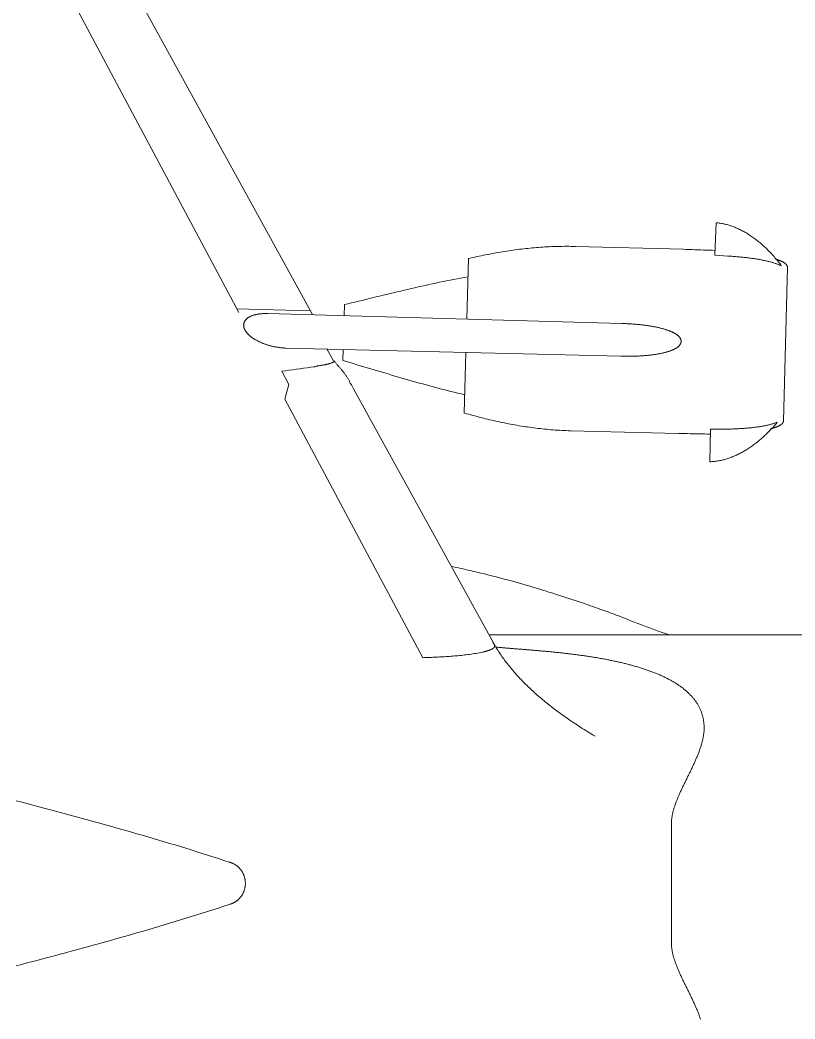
# Model space of a CAD drawing. Header units: millimetres. Extents: x -53019 to 0, y -25898 to 25919.
# Drawn here: x -20938 to -10243, y -1862 to 11928 of the extents above; entities that cross this region are included whole.
import ezdxf

# ---------------------------------------------------------------- set-up
doc = ezdxf.new("R2010")
doc.units = ezdxf.units.MM
doc.layers.add('ceco.net 193', color=7, linetype='Continuous', lineweight=5)

msp = doc.modelspace()

# ---------------------------------------------------------------- linework, layer by layer
at = {"layer": 'ceco.net 193', "linetype": 'Continuous'}
for p, q in [((-16900.15162, 7864.01526), (-19951.77874, 13412.04328)), ((-17919.15898, 7890.71066), (-20736.67938, 13173.99702)), ((-11347.9072, 8682.48962), (-11331.2829, 9128.81842)), ((-11331.22702, 9128.35868), (-11331.2829, 9128.81842)), ((-11786.0953, 8763.4826), (-13273.03162, 8802.4208)), ((-14750.63344, 8635.94412), (-14772.55364, 7798.92268)), ((-10403.18468, 6389.53764), (-10347.45962, 8517.58774)), ((-16460.80528, 7999.64618), (-16464.81086, 7846.55276)), ((-16927.82746, 7914.35044), (-17945.79342, 7941.00774)), ((-17522.7869, 7876.33172), (-12635.63132, 7738.77548)), ((-17267.88774, 7398.97174), (-12647.46264, 7287.03394)), ((-16611.21392, 7221.0041), (-16704.53606, 7390.65578)), ((-16477.03334, 7379.80998), (-16481.04654, 7226.72164)), ((-14784.6034, 7338.80676), (-14806.51852, 6501.7904)), ((-17228.14436, 6896.51402), (-17322.55616, 7081.17202)), ((-17281.31926, 6694.79738), (-17228.14436, 6896.51402)), ((-14401.03546, 3320.62074), (-16334.84668, 6836.39984)), ((-17281.31926, 6694.79738), (-15377.40384, 3124.66482)), ((-11849.22192, 6219.17984), (-13339.65582, 6258.20948)), ((-11417.56416, 5831.0907), (-11410.81284, 6277.6735)), ((-11417.56416, 5831.0907), (-11417.65306, 5830.6335)), ((-14466.57, 3439.7823), (-9118.4984, 3439.7823)), ((-11947.54278, 842.391), (-11947.54278, -820.8264))]:
    msp.add_line(p, q, dxfattribs=at)
for points in [[(-11155.2736, 9095.38694), (-11168.5832, 9099.33156), (-11181.95122, 9103.04758), (-11195.35988, 9106.54516), (-11208.82188, 9109.8116), (-11222.31436, 9112.84944), (-11235.85256, 9115.6663), (-11249.42124, 9118.2444), (-11263.01278, 9120.59644), (-11276.63734, 9122.70972), (-11290.2746, 9124.5944), (-11303.93472, 9126.23778), (-11317.60246, 9127.65256), (-11331.2829, 9128.81842)], [(-10431.41678, 8541.11576), (-10443.845, 8556.92218), (-10456.3037, 8572.51778), (-10468.79288, 8587.90256), (-10481.29984, 8603.07144), (-10493.83982, 8618.02696), (-10506.40774, 8632.7742), (-10518.99598, 8647.31062), (-10531.62232, 8661.63368), (-10544.26644, 8675.74338), (-10556.94104, 8689.63972), (-10569.64104, 8703.32524), (-10582.37406, 8716.79994), (-10595.12994, 8730.05874), (-10607.90868, 8743.10672), (-10620.72044, 8755.94134), (-10633.5576, 8768.56768), (-10646.41762, 8780.9832), (-10659.31066, 8793.18028), (-10672.2291, 8805.16654), (-10685.1704, 8816.94198), (-10698.14218, 8828.50152), (-10711.13936, 8839.85532), (-10724.16956, 8850.99322), (-10737.22262, 8861.9203), (-10750.30108, 8872.63656), (-10763.41002, 8883.13438), (-10776.54436, 8893.429), (-10789.7041, 8903.50518), (-10802.89178, 8913.37054), (-10816.1074, 8923.02762), (-10829.34588, 8932.46372), (-10842.61738, 8941.69154), (-10855.91174, 8950.70854), (-10869.23912, 8959.51472), (-10882.58428, 8968.11008), (-10895.965, 8976.487), (-10909.36604, 8984.6531), (-10922.79756, 8992.61092), (-10936.2621, 9000.35538), (-10949.74188, 9007.88394), (-10963.25468, 9015.20168), (-10976.79796, 9022.31368), (-10990.36156, 9029.20216), (-11003.96072, 9035.88744), (-11017.57766, 9042.35682), (-11031.22508, 9048.61792), (-11044.90044, 9054.65804), (-11058.60374, 9060.49496), (-11072.33498, 9066.11852), (-11086.08908, 9071.52618), (-11099.87366, 9076.72302), (-11113.68364, 9081.70904), (-11127.51902, 9086.47662), (-11141.38488, 9091.041), (-11155.2736, 9095.38694)], [(-13273.03162, 8802.4208), (-13303.52686, 8803.12184), (-13333.93828, 8803.62984), (-13364.26842, 8803.95242), (-13394.5122, 8804.08196), (-13424.67978, 8804.02608), (-13454.7737, 8803.78478), (-13484.80158, 8803.35552), (-13514.75326, 8802.74846), (-13544.64144, 8801.96106), (-13574.46358, 8800.99332), (-13604.23492, 8799.85286), (-13633.9453, 8798.53206), (-13663.5998, 8797.04362), (-13693.2035, 8795.37484), (-13722.76402, 8793.54604), (-13752.27628, 8791.54198), (-13781.75044, 8789.3779), (-13811.18142, 8787.0411), (-13840.57938, 8784.54936), (-13869.94178, 8781.89506), (-13899.28132, 8779.0782), (-13928.58784, 8776.10132), (-13957.87658, 8772.97712), (-13987.13992, 8769.69036), (-14016.39056, 8766.25374), (-14045.62088, 8762.6698), (-14074.84104, 8758.93854), (-14104.05612, 8755.05488), (-14133.26358, 8751.0239), (-14162.46342, 8746.85068), (-14191.67088, 8742.5403), (-14220.87834, 8738.08768), (-14250.09342, 8733.49282), (-14279.31866, 8728.76842), (-14308.55914, 8723.90178), (-14337.80978, 8718.90814), (-14367.0782, 8713.77988), (-14396.37202, 8708.52208), (-14425.68616, 8703.1322), (-14455.03078, 8697.6204), (-14484.40334, 8691.98414), (-14513.81146, 8686.2285), (-14543.2526, 8680.34332), (-14572.73946, 8674.34638), (-14602.26442, 8668.22752), (-14631.83764, 8661.99436), (-14661.45404, 8655.64944), (-14691.12632, 8649.18768), (-14720.8494, 8642.62178), (-14750.63344, 8635.94412)], [(-11345.48912, 8747.52124), (-11385.41792, 8749.00968), (-11425.33656, 8750.39144), (-11465.23488, 8751.69446), (-11505.10018, 8752.9543), (-11544.93246, 8754.1989), (-11584.7114, 8755.47144), (-11624.437, 8756.79224), (-11664.0991, 8758.20448), (-11703.68246, 8759.74372), (-11743.18962, 8761.43028), (-11782.6028, 8763.30226)], [(-11170.02084, 8670.3154), (-11229.33492, 8674.0746), (-11288.649, 8677.96842), (-11347.85132, 8682.02988)], [(-10430.5735, 8534.51684), (-10438.38146, 8538.15666), (-10446.38754, 8541.76092), (-10454.59682, 8545.31184), (-10463.00676, 8548.82212), (-10471.6199, 8552.28922), (-10480.43878, 8555.71314), (-10489.45578, 8559.09896), (-10498.67598, 8562.43398), (-10508.0943, 8565.72836), (-10517.71328, 8568.97702), (-10527.53038, 8572.1825), (-10537.55068, 8575.35242), (-10547.77164, 8578.47154), (-10558.1831, 8581.53986), (-10568.79776, 8584.57262), (-10579.61308, 8587.5622), (-10590.62144, 8590.50606), (-10601.82538, 8593.4042), (-10613.22998, 8596.2617), (-10624.8327, 8599.07094), (-10636.62592, 8601.837), (-10648.6198, 8604.55988), (-10660.8118, 8607.23704), (-10673.18922, 8609.87356), (-10685.76476, 8612.45928), (-10698.53842, 8615.0069), (-10711.50004, 8617.50626), (-10724.65978, 8619.96244), (-10738.01002, 8622.36782), (-10751.5533, 8624.73764), (-10765.28962, 8627.05666), (-10779.21644, 8629.3325), (-10793.3363, 8631.56516), (-10807.64412, 8633.74702), (-10822.14752, 8635.89332), (-10836.83888, 8637.98374), (-10851.71566, 8640.03606), (-10866.79056, 8642.04012), (-10882.0458, 8643.99846), (-10897.49916, 8645.91362), (-10913.13032, 8647.78052), (-10928.95706, 8649.60424), (-10944.96668, 8651.38478), (-10961.16426, 8653.11452), (-10977.55488, 8654.80108), (-10994.12584, 8656.44446), (-11010.8873, 8658.03704), (-11027.8291, 8659.58898), (-11044.95632, 8661.09012), (-11062.27658, 8662.54554), (-11079.76956, 8663.9527), (-11097.45558, 8665.31922), (-11115.3194, 8666.64002), (-11133.37118, 8667.91002), (-11151.6033, 8669.13684), (-11170.02084, 8670.3154)], [(-10347.45962, 8517.58774), (-10347.7949, 8520.79322), (-10348.3156, 8523.95044), (-10349.03442, 8527.05178), (-10349.93358, 8530.0947), (-10351.008, 8533.08428), (-10352.26022, 8536.02306), (-10353.675, 8538.91358), (-10355.2498, 8541.74822), (-10356.97954, 8544.53206), (-10358.85914, 8547.26764), (-10360.87844, 8549.9448), (-10363.03744, 8552.58132), (-10365.33106, 8555.16704), (-10367.75168, 8557.70196), (-10370.2866, 8560.18862), (-10372.9409, 8562.62702), (-10375.70696, 8565.02732), (-10378.57208, 8567.37174), (-10381.53626, 8569.67806), (-10384.59188, 8571.93358), (-10387.7364, 8574.14338), (-10390.9622, 8576.31254), (-10394.26166, 8578.43852), (-10397.62716, 8580.52386), (-10401.05616, 8582.56348), (-10404.54866, 8584.55992), (-10408.08942, 8586.5208), (-10411.67336, 8588.43596), (-10415.3081, 8590.31556), (-10418.9657, 8592.15706), (-10422.6614, 8593.95538), (-10426.37742, 8595.7156), (-10430.10868, 8597.44026), (-10433.85518, 8599.12174), (-10437.61184, 8600.7702), (-10441.36342, 8602.38818), (-10445.10992, 8603.96298), (-10448.8488, 8605.5073), (-10452.5699, 8607.01352), (-10456.27322, 8608.4918), (-10459.94352, 8609.93452), (-10463.58334, 8611.34422), (-10467.17998, 8612.7209), (-10470.73852, 8614.06456), (-10474.24372, 8615.38028), (-10477.6905, 8616.66298), (-10481.07632, 8617.9152), (-10484.39356, 8619.14456), (-10487.63714, 8620.3409), (-10490.79944, 8621.50676), (-10493.883, 8622.64722), (-10496.87766, 8623.7572), (-10499.76818, 8624.8494), (-10502.56472, 8625.90858), (-10505.24188, 8626.9449), (-10507.81744, 8627.95582), (-10510.27108, 8628.94134), (-10512.59772, 8629.904), (-10514.79228, 8630.84634), (-10516.8573, 8631.76328)], [(-14757.24252, 8383.63576), (-14806.3458, 8374.70766), (-14855.40844, 8365.57128), (-14904.43552, 8356.2444), (-14953.41688, 8346.7194), (-15002.36268, 8337.02168), (-15051.278, 8327.1487), (-15100.15522, 8317.11062), (-15149.00196, 8306.90998), (-15197.81822, 8296.56456), (-15246.59638, 8286.07436), (-15295.35676, 8275.44446), (-15344.08666, 8264.69264), (-15392.78862, 8253.81382), (-15441.46772, 8242.82578), (-15490.12396, 8231.73868), (-15538.75988, 8220.5449), (-15587.37548, 8209.27238), (-15635.97584, 8197.91096), (-15684.55334, 8186.47588), (-15733.12322, 8174.97222), (-15781.67786, 8163.41268), (-15830.21472, 8151.7998), (-15878.74396, 8140.14628), (-15927.26812, 8128.45212), (-15975.77958, 8116.73256), (-16024.28596, 8104.99268), (-16072.78472, 8093.24264), (-16121.28348, 8081.47736), (-16169.78478, 8069.7197), (-16218.27592, 8057.97474), (-16266.77722, 8046.24248), (-16315.27598, 8034.53562), (-16363.78236, 8022.86432), (-16412.2862, 8011.23112), (-16460.80528, 7999.64618)], [(-17522.80468, 7875.57988), (-17531.94614, 7875.7907), (-17541.02918, 7875.88976), (-17550.04618, 7875.88468), (-17559.00222, 7875.778), (-17567.88206, 7875.5621), (-17576.68062, 7875.2446), (-17585.40552, 7874.81788), (-17594.05168, 7874.28956), (-17602.60894, 7873.6571), (-17611.07222, 7872.9205), (-17619.44406, 7872.0823), (-17627.71684, 7871.13996), (-17635.88294, 7870.09348), (-17643.94998, 7868.9454), (-17651.9078, 7867.69318), (-17659.75132, 7866.33936), (-17667.478, 7864.88902), (-17675.08784, 7863.33962), (-17682.57322, 7861.68354), (-17689.93414, 7859.93602), (-17697.16298, 7858.0869), (-17704.26482, 7856.13872), (-17711.22696, 7854.0991), (-17718.05448, 7851.96042), (-17724.73976, 7849.72776), (-17731.27518, 7847.40112), (-17737.66836, 7844.98304), (-17743.90914, 7842.47352), (-17749.99752, 7839.8751), (-17755.93096, 7837.18778), (-17761.70438, 7834.41156), (-17767.32286, 7831.54644), (-17772.7737, 7828.60004), (-17778.0569, 7825.56728), (-17783.175, 7822.44816), (-17788.12292, 7819.25538), (-17792.89812, 7815.9737), (-17797.49806, 7812.6209), (-17801.9202, 7809.18936), (-17806.16708, 7805.68162), (-17810.23616, 7802.09768), (-17814.11728, 7798.44516), (-17817.81298, 7794.71644), (-17821.32834, 7790.92168), (-17824.6532, 7787.06596), (-17827.7901, 7783.13404), (-17830.74412, 7779.13862), (-17833.49748, 7775.08986), (-17836.06288, 7770.97252), (-17838.4327, 7766.7993), (-17840.60948, 7762.5702), (-17842.59322, 7758.28522), (-17844.37884, 7753.94436), (-17845.96634, 7749.5527), (-17847.35572, 7745.11278), (-17848.54698, 7740.62968), (-17849.53758, 7736.09832), (-17850.3326, 7731.52124), (-17850.92188, 7726.90606), (-17851.31812, 7722.25024), (-17851.51116, 7717.55632), (-17851.49846, 7712.8243), (-17851.29272, 7708.0618), (-17850.88378, 7703.2739), (-17850.27672, 7698.45044), (-17849.47154, 7693.60158), (-17848.46062, 7688.72732), (-17847.25666, 7683.83274), (-17845.8495, 7678.9153), (-17844.2493, 7673.9877), (-17842.44336, 7669.03724), (-17840.44692, 7664.07154), (-17838.25998, 7659.09822), (-17835.87238, 7654.1122), (-17833.29174, 7649.11856), (-17830.5206, 7644.12238), (-17827.5615, 7639.12366), (-17824.40428, 7634.11986), (-17821.06418, 7629.12114), (-17817.53358, 7624.13004), (-17813.82518, 7619.1364), (-17809.92628, 7614.158), (-17805.8445, 7609.18468), (-17801.59, 7604.22914), (-17797.15008, 7599.2863), (-17792.53744, 7594.35616), (-17787.74954, 7589.45142), (-17782.78892, 7584.56446), (-17777.65558, 7579.7029), (-17772.35968, 7574.86674), (-17766.89614, 7570.05598), (-17761.27004, 7565.28078), (-17755.47884, 7560.53098), (-17749.53778, 7555.81674), (-17743.4367, 7551.1406), (-17737.18068, 7546.49748), (-17730.77988, 7541.90262), (-17724.22668, 7537.34332), (-17717.53378, 7532.82974), (-17710.69356, 7528.36442), (-17703.7238, 7523.94228), (-17696.6118, 7519.57602), (-17689.37534, 7515.26056), (-17682.00172, 7511.00098), (-17674.50364, 7506.78966), (-17666.88872, 7502.64184), (-17659.14934, 7498.55498), (-17651.30074, 7494.524), (-17643.33022, 7490.5616), (-17635.2581, 7486.6627), (-17627.07676, 7482.82984), (-17618.7989, 7479.05794), (-17610.42198, 7475.36986), (-17601.95108, 7471.7402), (-17593.3862, 7468.19436), (-17584.74258, 7464.71456), (-17576.01006, 7461.31604), (-17567.1988, 7457.99372), (-17558.31388, 7454.75014), (-17549.35784, 7451.58784), (-17540.33068, 7448.5119), (-17531.2451, 7445.50962), (-17522.09856, 7442.60132), (-17512.89614, 7439.7743), (-17503.64292, 7437.03364), (-17494.34906, 7434.38442), (-17485.00186, 7431.8241), (-17475.62164, 7429.35014), (-17466.20586, 7426.97524), (-17456.76214, 7424.6867), (-17447.28794, 7422.49722), (-17437.79342, 7420.40172), (-17428.28112, 7418.4002), (-17418.75612, 7416.4952), (-17409.21842, 7414.6918), (-17399.67564, 7412.97984), (-17390.13032, 7411.36694), (-17380.59262, 7409.86072), (-17371.05746, 7408.45102), (-17361.53754, 7407.14292), (-17352.03032, 7405.93388), (-17342.54342, 7404.83152), (-17333.087, 7403.82568), (-17323.64836, 7402.92652), (-17314.24782, 7402.13404), (-17304.88284, 7401.43808), (-17295.55596, 7400.8488), (-17286.27988, 7400.37128), (-17277.04698, 7399.98774), (-17267.86996, 7399.71596)], [(-11814.1115, 7491.23724), (-11814.1115, 7495.16916), (-11814.31724, 7499.096), (-11814.71856, 7503.0076), (-11815.33324, 7506.90904), (-11816.14604, 7510.79524), (-11817.16204, 7514.6789), (-11818.38378, 7518.54732), (-11819.81126, 7522.39796), (-11821.44194, 7526.24352), (-11823.27074, 7530.06368), (-11825.30528, 7533.87622), (-11827.53794, 7537.67352), (-11829.9738, 7541.44796), (-11832.61032, 7545.20716), (-11835.45004, 7548.95112), (-11838.48788, 7552.67222), (-11841.72638, 7556.38062), (-11845.16046, 7560.06362), (-11848.7952, 7563.72376), (-11852.62806, 7567.36866), (-11856.65904, 7570.98562), (-11860.88052, 7574.58226), (-11865.30266, 7578.1535), (-11869.92292, 7581.70696), (-11874.7286, 7585.22994), (-11879.7324, 7588.72752), (-11884.92416, 7592.1997), (-11890.3115, 7595.64648), (-11895.8868, 7599.06278), (-11901.64752, 7602.45622), (-11907.60128, 7605.81664), (-11913.74046, 7609.14658), (-11920.06506, 7612.45112), (-11926.57, 7615.72518), (-11933.26036, 7618.96368), (-11940.13868, 7622.17678), (-11947.1948, 7625.35178), (-11954.42618, 7628.49376), (-11961.84298, 7631.6078), (-11969.42742, 7634.68374), (-11977.19728, 7637.7292), (-11985.13478, 7640.72894), (-11993.245, 7643.70582), (-12001.52286, 7646.63952), (-12009.97598, 7649.53512), (-12018.5942, 7652.40024), (-12027.3826, 7655.22218), (-12036.33102, 7658.00602), (-12045.44708, 7660.7543), (-12054.72316, 7663.45686), (-12064.15418, 7666.12386), (-12073.74776, 7668.75276), (-12083.49628, 7671.33848), (-12093.39974, 7673.88102), (-12103.45306, 7676.38546), (-12113.65878, 7678.84926), (-12124.01436, 7681.25972), (-12134.5198, 7683.63462), (-12145.16748, 7685.96634), (-12155.9574, 7688.25488), (-12166.88448, 7690.49516), (-12177.95888, 7692.6948), (-12189.16536, 7694.84618), (-12200.50646, 7696.95438), (-12211.97964, 7699.01432), (-12223.58744, 7701.02854), (-12235.3197, 7702.9945), (-12247.17642, 7704.91728), (-12259.16268, 7706.78418), (-12271.26832, 7708.61298), (-12283.49588, 7710.38844), (-12295.83774, 7712.11818), (-12308.30152, 7713.79712), (-12320.87198, 7715.42272), (-12333.55166, 7717.00514), (-12346.34564, 7718.53676), (-12359.23868, 7720.01758), (-12372.24094, 7721.45014), (-12385.3448, 7722.82682), (-12398.5401, 7724.16032), (-12411.837, 7725.43794), (-12425.23042, 7726.65968), (-12438.71274, 7727.83824), (-12452.28142, 7728.96092), (-12465.94154, 7730.0328), (-12479.67786, 7731.0488), (-12493.50054, 7732.01654), (-12507.40196, 7732.93602), (-12521.37958, 7733.79708), (-12535.43086, 7734.60226), (-12549.55326, 7735.35918), (-12563.74678, 7736.06022), (-12578.0038, 7736.71046), (-12592.32178, 7737.30736), (-12606.70326, 7737.85346), (-12621.13808, 7738.34114), (-12635.63132, 7738.77548)], [(-11814.1115, 7491.23724), (-11814.31724, 7487.31294), (-11814.72618, 7483.40642), (-11815.33324, 7479.51768), (-11816.15112, 7475.65434), (-11817.16966, 7471.80878), (-11818.38378, 7467.98862), (-11819.81126, 7464.19386), (-11821.43432, 7460.41688), (-11823.25804, 7456.6653), (-11825.2875, 7452.94674), (-11827.51762, 7449.24342), (-11829.9484, 7445.57312), (-11832.57984, 7441.92568), (-11835.41194, 7438.31126), (-11838.43962, 7434.7197), (-11841.6705, 7431.16116), (-11845.09188, 7427.6331), (-11848.72154, 7424.13552), (-11852.53916, 7420.66842), (-11856.55998, 7417.23434), (-11860.77638, 7413.8282), (-11865.1782, 7410.45508), (-11869.78576, 7407.12006), (-11874.57874, 7403.8206), (-11879.56476, 7400.55162), (-11884.74382, 7397.31566), (-11890.11338, 7394.12034), (-11895.66836, 7390.96566), (-11901.41892, 7387.83892), (-11907.35236, 7384.7579), (-11913.46614, 7381.71244), (-11919.77296, 7378.70508), (-11926.26012, 7375.73582), (-11932.9327, 7372.8072), (-11939.78562, 7369.9243), (-11946.81634, 7367.07696), (-11954.02994, 7364.27534), (-11961.42134, 7361.51436), (-11968.98546, 7358.79402), (-11976.72484, 7356.1194), (-11984.63694, 7353.48542), (-11992.7243, 7350.8997), (-12000.97676, 7348.35716), (-12009.3994, 7345.8578), (-12017.99476, 7343.40924), (-12026.75014, 7341.00132), (-12035.67316, 7338.63912), (-12044.75874, 7336.32518), (-12053.99672, 7334.06204), (-12063.40488, 7331.84208), (-12072.96798, 7329.678), (-12082.68348, 7327.5571), (-12092.55138, 7325.487), (-12102.57676, 7323.46008), (-12112.74692, 7321.4865), (-12123.06694, 7319.56372), (-12133.53428, 7317.69174), (-12144.15148, 7315.87564), (-12154.9033, 7314.10018), (-12165.7999, 7312.38314), (-12176.83112, 7310.71436), (-12187.9995, 7309.104), (-12199.3025, 7307.53936), (-12210.73758, 7306.02806), (-12222.30982, 7304.5701), (-12234.00652, 7303.16802), (-12245.82514, 7301.81674), (-12257.76822, 7300.52134), (-12269.83576, 7299.2742), (-12282.02014, 7298.09056), (-12294.3239, 7296.95518), (-12306.73942, 7295.87568), (-12319.27178, 7294.85206), (-12331.91082, 7293.87924), (-12344.65908, 7292.96738), (-12357.50894, 7292.10632), (-12370.46802, 7291.2986), (-12383.52108, 7290.55438), (-12396.68082, 7289.86096), (-12409.932, 7289.2285), (-12423.27716, 7288.64684), (-12436.7163, 7288.11852), (-12450.23926, 7287.6537), (-12463.84604, 7287.24476), (-12477.54426, 7286.88408), (-12491.31614, 7286.5869), (-12505.1693, 7286.3456), (-12519.10374, 7286.16018), (-12533.10676, 7286.0281), (-12547.17582, 7285.95444), (-12561.32108, 7285.94174), (-12575.52984, 7285.97984), (-12589.80464, 7286.0789), (-12604.13532, 7286.23384), (-12618.52188, 7286.44466), (-12632.96432, 7286.71136), (-12647.46264, 7287.03394)], [(-16875.01832, 7142.65018), (-16867.71836, 7144.48152), (-16860.37776, 7146.21126), (-16852.99144, 7147.84702), (-16845.56956, 7149.40404), (-16838.10958, 7150.8874), (-16830.6242, 7152.29964), (-16823.10326, 7153.65854), (-16815.562, 7154.97426), (-16807.99534, 7156.24426), (-16800.4109, 7157.4914), (-16792.8163, 7158.71314), (-16785.21408, 7159.92218), (-16777.59916, 7161.13122), (-16769.9817, 7162.34534), (-16762.3617, 7163.5747), (-16754.74678, 7164.82692), (-16747.13694, 7166.10962), (-16739.54234, 7167.43804), (-16731.9579, 7168.81472), (-16724.39124, 7170.24728), (-16716.8449, 7171.74842), (-16709.32396, 7173.3283), (-16701.83096, 7174.99708), (-16694.3659, 7176.7573), (-16686.94402, 7178.61912), (-16679.55008, 7180.59524), (-16672.20186, 7182.69328), (-16664.89682, 7184.91832), (-16657.64766, 7187.28052), (-16650.44168, 7189.79258), (-16643.2992, 7192.46466), (-16636.21006, 7195.2993), (-16629.18442, 7198.31428), (-16622.22736, 7201.49944), (-16615.34396, 7204.88526)], [(-16615.34396, 7204.88526), (-16614.31526, 7205.08592), (-16613.27894, 7205.43136), (-16612.25532, 7205.9165), (-16611.2444, 7206.52356), (-16610.2665, 7207.25), (-16609.32416, 7208.07296), (-16608.43008, 7208.98482), (-16607.59188, 7209.97796), (-16606.82988, 7211.03206), (-16606.14916, 7212.13442), (-16605.55226, 7213.2825), (-16605.06204, 7214.46106), (-16604.68358, 7215.65232), (-16604.42958, 7216.84866), (-16604.31274, 7218.03992), (-16604.33814, 7219.20578), (-16604.51594, 7220.34624), (-16604.85884, 7221.43844), (-16605.37954, 7222.47222), (-16606.09328, 7223.43996)], [(-16606.09328, 7223.43996), (-16599.99728, 7215.93172), (-16593.86318, 7208.47682), (-16587.6986, 7201.08542), (-16581.49846, 7193.7372), (-16575.278, 7186.43216), (-16569.03976, 7179.1703), (-16562.78374, 7171.93892), (-16556.5201, 7164.73294), (-16550.25646, 7157.55236), (-16543.98774, 7150.38956), (-16537.7241, 7143.23946), (-16531.47316, 7136.08936), (-16525.23492, 7128.9418), (-16519.02208, 7121.7917), (-16512.8321, 7114.6289), (-16506.67514, 7107.44832), (-16500.54866, 7100.24742), (-16494.46536, 7093.01604), (-16488.42524, 7085.75672), (-16482.43338, 7078.45676), (-16476.50502, 7071.11362), (-16470.63254, 7063.72222), (-16464.82356, 7056.27494), (-16459.08824, 7048.7667), (-16453.42658, 7041.19496), (-16447.83858, 7033.54702), (-16442.34456, 7025.82796), (-16436.9369, 7018.02762), (-16431.62322, 7010.13838), (-16426.41368, 7002.1577), (-16421.3032, 6994.07034), (-16416.30448, 6985.88646), (-16411.42514, 6977.5959), (-16406.66264, 6969.18088), (-16402.0246, 6960.6541), (-16397.5161, 6951.99524), (-16393.13714, 6943.20938), (-16388.90804, 6934.28636), (-16384.8161, 6925.21348), (-16380.8791, 6915.99836)], [(-14799.91452, 6754.09114), (-14848.48186, 6765.5821), (-14896.9984, 6777.27118), (-14945.46668, 6789.1533), (-14993.8867, 6801.22846), (-15042.261, 6813.4738), (-15090.58704, 6825.8944), (-15138.87498, 6838.47756), (-15187.12228, 6851.22074), (-15235.32386, 6864.10616), (-15283.49496, 6877.13636), (-15331.62796, 6890.30118), (-15379.72286, 6903.59046), (-15427.7949, 6917.0042), (-15475.82884, 6930.52208), (-15523.83992, 6944.14664), (-15571.82306, 6957.86264), (-15619.78334, 6971.66754), (-15667.71822, 6985.55626), (-15715.63532, 6999.5161), (-15763.5321, 7013.5496), (-15811.41872, 7027.63136), (-15859.28502, 7041.77154), (-15907.13354, 7055.94728), (-15954.98206, 7070.15858), (-16002.81026, 7084.4029), (-16050.63338, 7098.66754), (-16098.45904, 7112.94742), (-16146.27454, 7127.22984), (-16194.0875, 7141.50464), (-16241.903, 7155.77944), (-16289.72104, 7170.02884), (-16337.54416, 7184.25538), (-16385.36728, 7198.45652), (-16433.2031, 7212.60686), (-16481.04654, 7226.72164)], [(-17322.55616, 7081.17202), (-17272.6985, 7087.02164), (-17222.87386, 7093.11764), (-17173.07716, 7099.44732), (-17123.30586, 7106.02084), (-17073.58028, 7112.84328), (-17023.88264, 7119.91718), (-16974.21802, 7127.24254), (-16924.59658, 7134.81936), (-16875.01832, 7142.65018)], [(-16334.84668, 6836.39984), (-16349.80982, 6863.14096), (-16365.15142, 6889.6738), (-16380.8791, 6915.99836)], [(-13339.65582, 6258.20948), (-13370.14598, 6259.10102), (-13400.5447, 6260.18814), (-13430.84436, 6261.45306), (-13461.05512, 6262.9034), (-13491.18206, 6264.5417), (-13521.2201, 6266.3578), (-13551.17686, 6268.35424), (-13581.0625, 6270.53102), (-13610.86432, 6272.88052), (-13640.59756, 6275.40528), (-13670.26476, 6278.10784), (-13699.86846, 6280.98058), (-13729.40612, 6284.01842), (-13758.88028, 6287.23152), (-13788.30364, 6290.60972), (-13817.67366, 6294.15048), (-13846.99288, 6297.85888), (-13876.2613, 6301.72984), (-13905.48908, 6305.76082), (-13934.67622, 6309.94674), (-13963.82272, 6314.29268), (-13992.9362, 6318.79356), (-14022.0192, 6323.45192), (-14051.07172, 6328.26268), (-14080.10138, 6333.22584), (-14109.1031, 6338.33378), (-14138.08704, 6343.5992), (-14167.06082, 6349.00178), (-14196.01174, 6354.55168), (-14224.96012, 6360.2489), (-14253.90088, 6366.08582), (-14282.83656, 6372.05736), (-14311.7697, 6378.17114), (-14340.70538, 6384.42208), (-14369.65122, 6390.81018), (-14398.5996, 6397.3329), (-14427.56576, 6403.9877), (-14456.537, 6410.7695), (-14485.53364, 6417.68592), (-14514.54806, 6424.72426), (-14543.58788, 6431.89214), (-14572.6531, 6439.17686), (-14601.7488, 6446.59366), (-14630.87498, 6454.12984), (-14660.03926, 6461.78032), (-14689.24672, 6469.55018), (-14718.49228, 6477.43942), (-14747.7861, 6485.4455), (-14777.12564, 6493.56334), (-14806.51852, 6501.7904)], [(-10488.2569, 6370.43176), (-10501.49792, 6355.30098), (-10514.75418, 6340.37594), (-10528.02568, 6325.67188), (-10541.31496, 6311.17356), (-10554.62202, 6296.89114), (-10567.94178, 6282.82208), (-10581.28186, 6268.96892), (-10594.6321, 6255.32658), (-10608.00266, 6241.90014), (-10621.38338, 6228.68452), (-10634.78442, 6215.68226), (-10648.19816, 6202.8959), (-10661.62968, 6190.31782), (-10675.08152, 6177.96072), (-10688.54352, 6165.8119), (-10702.02584, 6153.8739), (-10715.51832, 6142.15434), (-10729.03112, 6130.6456), (-10742.55662, 6119.34768), (-10756.0999, 6108.26566), (-10769.66096, 6097.39954), (-10783.23472, 6086.74678), (-10796.8288, 6076.30484), (-10810.43304, 6066.07118), (-10824.0576, 6056.0585), (-10837.69486, 6046.25918), (-10851.3499, 6036.6656), (-10865.0151, 6027.29554), (-10878.70316, 6018.13122), (-10892.40646, 6009.1828), (-10906.125, 6000.45028), (-10919.85878, 5991.9235), (-10933.6078, 5983.62024), (-10947.3746, 5975.52272), (-10961.15918, 5967.6411), (-10974.95646, 5959.97538), (-10988.76644, 5952.5154), (-11002.5942, 5945.27894), (-11016.44228, 5938.24822), (-11030.30306, 5931.4334), (-11044.18162, 5924.83448), (-11058.07796, 5918.4413), (-11071.97938, 5912.27164), (-11085.90874, 5906.30518), (-11099.84826, 5900.55716), (-11113.8081, 5895.02504), (-11127.7781, 5889.69866), (-11141.76842, 5884.5958), (-11155.77144, 5879.69614), (-11169.79224, 5875.01492), (-11183.82574, 5870.5496), (-11197.87702, 5866.29002), (-11211.94608, 5862.25142), (-11226.03038, 5858.41856), (-11240.13246, 5854.80414)], [(-10487.07326, 6376.97988), (-10495.05394, 6373.749), (-10503.24036, 6370.58162), (-10511.6249, 6367.45488), (-10520.21264, 6364.39164), (-10528.99342, 6361.3792), (-10537.97994, 6358.4201), (-10547.15696, 6355.51688), (-10556.53972, 6352.66446), (-10566.1206, 6349.86792), (-10575.89198, 6347.12726), (-10585.86402, 6344.4374), (-10596.03926, 6341.80088), (-10606.40246, 6339.22024), (-10616.96886, 6336.69802), (-10627.7283, 6334.22406), (-10638.68078, 6331.81106), (-10649.82884, 6329.44124), (-10661.17248, 6327.13492), (-10672.7117, 6324.88448), (-10684.44396, 6322.6823), (-10696.36926, 6320.53854), (-10708.48506, 6318.44812), (-10720.79644, 6316.4085), (-10733.29832, 6314.42984), (-10745.9907, 6312.49944), (-10758.88374, 6310.62746), (-10771.95458, 6308.81136), (-10785.22608, 6307.04352), (-10798.683, 6305.33918), (-10812.33042, 6303.6831), (-10826.17088, 6302.0829), (-10840.1993, 6300.53858), (-10854.41314, 6299.05014), (-10868.81748, 6297.61758), (-10883.41486, 6296.2409), (-10898.19258, 6294.91502), (-10913.16334, 6293.6501), (-10928.3119, 6292.43344), (-10943.6535, 6291.2752), (-10959.18052, 6290.1703), (-10974.8955, 6289.12128), (-10990.79336, 6288.13068), (-11006.8741, 6287.19342), (-11023.14534, 6286.31204), (-11039.59692, 6285.48908), (-11056.22884, 6284.71184), (-11073.0538, 6284.00064), (-11090.05148, 6283.34278), (-11107.23966, 6282.73572), (-11124.6031, 6282.18962), (-11142.15196, 6281.69432), (-11159.88116, 6281.25998), (-11177.79832, 6280.8739), (-11195.88566, 6280.55132), (-11214.16096, 6280.27954), (-11232.60898, 6280.06872)], [(-10403.18468, 6389.53764), (-10403.68506, 6386.34994), (-10404.3734, 6383.23082), (-10405.25478, 6380.1752), (-10406.30888, 6377.178), (-10407.54332, 6374.24684), (-10408.93778, 6371.3741), (-10410.5075, 6368.56486), (-10412.22454, 6365.81912), (-10414.09906, 6363.12672), (-10416.11836, 6360.49782), (-10418.27736, 6357.9248), (-10420.57098, 6355.40766), (-10422.99668, 6352.94386), (-10425.5443, 6350.53848), (-10428.2113, 6348.18898), (-10430.99006, 6345.88774), (-10433.87296, 6343.64238), (-10436.86254, 6341.44782), (-10439.94356, 6339.30914), (-10443.11348, 6337.2111), (-10446.36976, 6335.1664), (-10449.6997, 6333.16996), (-10453.1033, 6331.2167), (-10456.57548, 6329.3117), (-10460.11116, 6327.4575), (-10463.70018, 6325.6414), (-10467.33492, 6323.87356), (-10471.01792, 6322.14382), (-10474.74664, 6320.45726), (-10478.49822, 6318.81388), (-10482.28028, 6317.21368), (-10486.08012, 6315.65158), (-10489.90028, 6314.12504), (-10493.73314, 6312.6366), (-10497.566, 6311.18626), (-10501.39886, 6309.77148), (-10505.2241, 6308.38972), (-10509.03918, 6307.04352), (-10512.83394, 6305.73542), (-10516.6033, 6304.45018), (-10520.3498, 6303.20558), (-10524.0582, 6301.98892), (-10527.72088, 6300.80528), (-10531.34292, 6299.6445), (-10534.90908, 6298.51674), (-10538.41936, 6297.41184), (-10541.86614, 6296.33996), (-10545.24688, 6295.28586), (-10548.54634, 6294.26224), (-10551.7696, 6293.26402), (-10554.90904, 6292.28358), (-10557.95196, 6291.32854), (-10560.89836, 6290.39382), (-10563.7457, 6289.48196), (-10566.47874, 6288.58788), (-10569.09748, 6287.71412), (-10571.60192, 6286.85814), (-10573.97682, 6286.01486), (-10576.21456, 6285.18936), (-10578.32276, 6284.38418)], [(-11411.80344, 6212.14658), (-11451.76526, 6212.75364), (-11491.70676, 6213.4623), (-11531.62286, 6214.2497), (-11571.50848, 6215.08028), (-11611.35854, 6215.91848), (-11651.1578, 6216.73636), (-11690.90626, 6217.49328), (-11730.58868, 6218.15622), (-11770.2076, 6218.6947), (-11809.75286, 6219.07316), (-11849.21684, 6219.2662)], [(-11232.60898, 6280.06872), (-11292.04244, 6279.41848), (-11351.47844, 6278.63616), (-11410.81284, 6277.6735)], [(-11240.13246, 5854.80414), (-11253.63002, 5851.56818), (-11267.16822, 5848.5532), (-11280.7496, 5845.76428), (-11294.36146, 5843.20904), (-11307.99618, 5840.87732), (-11321.65884, 5838.7742), (-11335.34436, 5836.9073), (-11349.04258, 5835.27154), (-11362.7535, 5833.86946), (-11376.47712, 5832.7036), (-11390.20074, 5831.77396), (-11403.92944, 5831.08562), (-11417.65306, 5830.6335)], [(-13002.4124, 2042.7823), (-13028.08418, 2058.03754), (-13053.55784, 2073.31818), (-13078.8283, 2088.6293), (-13103.89302, 2103.96328), (-13128.75962, 2119.3252), (-13153.4281, 2134.71506), (-13177.88576, 2150.13032), (-13202.1453, 2165.5786), (-13226.1991, 2181.04974), (-13250.05478, 2196.5539), (-13273.70726, 2212.08092), (-13297.15908, 2227.63334), (-13320.40008, 2243.21624), (-13343.45058, 2258.83216), (-13366.29026, 2274.46586), (-13388.92928, 2290.13004), (-13411.3651, 2305.8247), (-13433.6028, 2321.54476), (-13455.6373, 2337.28768), (-13477.46352, 2353.06362), (-13499.09416, 2368.86496), (-13520.51906, 2384.69678), (-13541.74584, 2400.554), (-13562.76688, 2416.4417), (-13583.58472, 2432.34718), (-13604.20444, 2448.29076), (-13624.61842, 2464.2572), (-13644.82666, 2480.25158), (-13664.83932, 2496.26882), (-13684.64624, 2512.31654), (-13704.24742, 2528.39728), (-13723.65048, 2544.50088), (-13742.85034, 2560.62988), (-13761.84954, 2576.78936), (-13780.64554, 2592.97678), (-13799.23834, 2609.18452), (-13817.63048, 2625.42528), (-13835.81688, 2641.69906), (-13853.80008, 2657.98808), (-13871.58516, 2674.3152), (-13889.16704, 2690.66264), (-13906.54826, 2707.04056), (-13923.72628, 2723.44896), (-13940.69856, 2739.88022), (-13957.47272, 2756.33942), (-13974.04114, 2772.8291), (-13990.40636, 2789.34164), (-14006.57346, 2805.8872), (-14022.53482, 2822.45562), (-14038.29806, 2839.04944), (-14053.8581, 2855.67628), (-14069.2124, 2872.32598), (-14084.36604, 2889.00616), (-14099.31902, 2905.71428), (-14114.06372, 2922.44272), (-14128.61284, 2939.20672), (-14142.95622, 2955.99866), (-14157.10148, 2972.816), (-14171.03338, 2989.65874), (-14184.77732, 3006.52434), (-14198.3079, 3023.42296), (-14211.64036, 3040.35206), (-14224.7747, 3057.30656), (-14237.69822, 3074.28646), (-14250.42108, 3091.29684), (-14262.94836, 3108.33008), (-14275.2699, 3125.39634), (-14287.38824, 3142.48546), (-14299.30592, 3159.60252), (-14311.01278, 3176.74752), (-14322.52914, 3193.91792), (-14333.83468, 3211.12134), (-14344.94718, 3228.34762), (-14355.84886, 3245.60438), (-14366.55242, 3262.88146), (-14377.05024, 3280.19664), (-14387.34994, 3297.53468), (-14397.43882, 3314.89812), (-14407.3372, 3332.28442), (-14417.02222, 3349.71136)], [(-15377.40384, 3124.66482), (-15354.54638, 3125.6986), (-15331.66352, 3126.72222), (-15308.76288, 3127.75346), (-15285.84954, 3128.78216), (-15262.91334, 3129.82864), (-15239.96698, 3130.89544), (-15217.01046, 3131.98256), (-15194.04886, 3133.09762), (-15171.07202, 3134.2584), (-15148.0901, 3135.45474), (-15125.11072, 3136.69934), (-15102.12118, 3138.00998), (-15079.13418, 3139.37396), (-15056.14718, 3140.80652), (-15033.16526, 3142.30766), (-15010.18334, 3143.89516), (-14987.21412, 3145.56902), (-14964.24998, 3147.32924), (-14941.30108, 3149.18852), (-14918.35726, 3151.1621), (-14895.43122, 3153.23982), (-14872.52296, 3155.4293), (-14849.62994, 3157.74832), (-14826.75978, 3160.1918), (-14803.90232, 3162.7699), (-14781.07534, 3165.49278), (-14758.27376, 3168.36298), (-14735.49504, 3171.38304), (-14712.74426, 3174.56566), (-14690.02904, 3177.91338), (-14667.3443, 3181.43636), (-14644.69258, 3185.13206), (-14622.07642, 3189.01318), (-14599.49836, 3193.08734), (-14576.96348, 3197.35962), (-14554.46416, 3201.83256)], [(-14391.15232, 3302.69342), (-14389.96614, 3300.36932), (-14388.98062, 3298.06808), (-14388.19322, 3295.79732), (-14387.59886, 3293.55196), (-14387.18992, 3291.332), (-14386.9664, 3289.14506), (-14386.9156, 3286.98098), (-14387.04006, 3284.83976), (-14387.33724, 3282.73156), (-14387.79698, 3280.64114), (-14388.41166, 3278.58882), (-14389.18636, 3276.55682), (-14390.1033, 3274.55276), (-14391.17518, 3272.5741), (-14392.38422, 3270.62084), (-14393.73042, 3268.69806), (-14395.20616, 3266.80068), (-14396.81398, 3264.93378), (-14398.54372, 3263.09228), (-14400.38522, 3261.27618), (-14402.34356, 3259.48294), (-14404.4162, 3257.72272), (-14406.59298, 3255.98536), (-14408.8612, 3254.27594), (-14411.23102, 3252.59446), (-14413.69228, 3250.93838), (-14416.23482, 3249.31278), (-14418.86372, 3247.71512), (-14421.56882, 3246.13778), (-14424.34504, 3244.596), (-14427.1873, 3243.06946), (-14430.0956, 3241.58102), (-14433.05978, 3240.11036), (-14436.07984, 3238.67272), (-14439.14816, 3237.26556), (-14442.26728, 3235.88126), (-14445.41688, 3234.5249), (-14448.6122, 3233.1914), (-14451.83038, 3231.88838), (-14455.07904, 3230.61076), (-14458.34802, 3229.36362), (-14461.63478, 3228.14188), (-14464.9317, 3226.94554), (-14468.24386, 3225.77968), (-14471.55602, 3224.63922), (-14474.86818, 3223.52924), (-14478.17272, 3222.44466), (-14481.46456, 3221.38294), (-14484.74624, 3220.35424), (-14488.0076, 3219.35094), (-14491.24356, 3218.3705), (-14494.45158, 3217.42054), (-14497.62658, 3216.5036), (-14500.76348, 3215.60444), (-14503.8572, 3214.73576), (-14506.90774, 3213.9001), (-14509.90494, 3213.0873), (-14512.84372, 3212.2999), (-14515.72154, 3211.54298), (-14518.53586, 3210.81146), (-14521.28414, 3210.11042), (-14523.95622, 3209.43478), (-14526.54702, 3208.78962), (-14529.054, 3208.16224), (-14531.47208, 3207.57296), (-14533.8038, 3207.00908), (-14536.02884, 3206.4706), (-14538.15736, 3205.95498), (-14540.17666, 3205.47746), (-14542.08674, 3205.01772), (-14543.88506, 3204.591), (-14545.56146, 3204.18714), (-14547.11086, 3203.8163), (-14548.53072, 3203.47594), (-14549.81342, 3203.15336), (-14550.9615, 3202.86634), (-14551.96734, 3202.59964), (-14552.8284, 3202.36596), (-14553.52944, 3202.16022), (-14554.08062, 3201.97988), (-14554.46416, 3201.83256)], [(-11496.66738, 2162.25374), (-11496.88582, 2173.66596), (-11497.29476, 2184.99436), (-11497.88404, 2196.2364), (-11498.65112, 2207.3997), (-11499.60616, 2218.4741), (-11500.74916, 2229.46976), (-11502.06234, 2240.38414), (-11503.55586, 2251.20962), (-11505.22464, 2261.96398), (-11507.07376, 2272.62944), (-11509.0956, 2283.21362), (-11511.29016, 2293.71906), (-11513.65998, 2304.14322), (-11516.1949, 2314.4861), (-11518.90508, 2324.75024), (-11521.78798, 2334.93818), (-11524.83344, 2345.03976), (-11528.04654, 2355.06768), (-11531.42474, 2365.0194), (-11534.9655, 2374.89238), (-11538.66882, 2384.68408), (-11542.53724, 2394.3945), (-11546.56314, 2404.03888), (-11550.74906, 2413.59944), (-11555.095, 2423.08126), (-11559.59588, 2432.4945), (-11564.25424, 2441.829), (-11569.05992, 2451.0873), (-11574.02816, 2460.2694), (-11579.14372, 2469.37276), (-11584.41422, 2478.41008), (-11589.82696, 2487.36866), (-11595.39718, 2496.25612), (-11601.1071, 2505.06738), (-11606.96688, 2513.8126), (-11612.97652, 2522.474), (-11619.12332, 2531.06936), (-11625.41744, 2539.58852), (-11631.84618, 2548.04164), (-11638.4197, 2556.42618), (-11645.13038, 2564.72944), (-11651.9833, 2572.97174), (-11658.96576, 2581.13784), (-11666.09046, 2589.23536), (-11673.3447, 2597.26176), (-11680.73102, 2605.21704), (-11688.25196, 2613.11136), (-11695.90498, 2620.92948), (-11703.68246, 2628.68156), (-11711.59456, 2636.36506), (-11719.6235, 2643.97998), (-11727.79214, 2651.53394), (-11736.07508, 2659.0117), (-11744.48502, 2666.4285), (-11753.01688, 2673.77672), (-11761.66812, 2681.06398), (-11770.44382, 2688.27504), (-11779.32874, 2695.43022), (-11788.34066, 2702.51936), (-11797.46688, 2709.53992), (-11806.7074, 2716.49698), (-11816.05968, 2723.39308), (-11825.5288, 2730.2206), (-11835.10206, 2736.99224), (-11844.7947, 2743.6953), (-11854.5864, 2750.3374), (-11864.49748, 2756.916), (-11874.50508, 2763.43364), (-11884.62444, 2769.88778), (-11894.8454, 2776.2835), (-11905.1705, 2782.61318), (-11915.59466, 2788.88952), (-11926.12296, 2795.10236), (-11936.75286, 2801.25424), (-11947.4742, 2807.34516), (-11958.2946, 2813.37766), (-11969.2166, 2819.35682), (-11980.2275, 2825.27248), (-11991.33492, 2831.12464), (-12002.53378, 2836.92854), (-12013.82662, 2842.67148), (-12025.20582, 2848.35346), (-12036.67138, 2853.9821), (-12048.23092, 2859.55232), (-12059.8692, 2865.07174), (-12071.59638, 2870.52766), (-12083.40992, 2875.9277), (-12095.30474, 2881.27948), (-12107.2783, 2886.57538), (-12119.33314, 2891.81032), (-12131.46926, 2896.99446), (-12143.68666, 2902.1278), (-12155.97518, 2907.2078), (-12168.34244, 2912.22938), (-12180.78082, 2917.19762), (-12193.2954, 2922.12268), (-12205.87602, 2926.98424), (-12218.53284, 2931.80262), (-12231.26332, 2936.56512), (-12244.0573, 2941.27174), (-12256.91986, 2945.93518), (-12269.84084, 2950.54782), (-12282.84056, 2955.10458), (-12295.89362, 2959.61308), (-12309.00764, 2964.07332), (-12322.19278, 2968.48784), (-12335.43126, 2972.84648), (-12348.72816, 2977.16194), (-12362.08348, 2981.42914), (-12375.49722, 2985.64554), (-12388.96684, 2989.81876), (-12402.48472, 2993.9361), (-12416.05848, 2998.01788), (-12429.69066, 3002.04886), (-12443.36348, 3006.02904), (-12457.0871, 3009.96604), (-12470.8666, 3013.8624), (-12484.68166, 3017.70542), (-12498.5526, 3021.5078), (-12512.46418, 3025.26446), (-12526.4164, 3028.98048), (-12540.4118, 3032.65078), (-12554.45038, 3036.2779), (-12568.52706, 3039.85676), (-12582.64184, 3043.39752), (-12596.7998, 3046.8951), (-12610.98824, 3050.35458), (-12625.20716, 3053.7658), (-12639.46926, 3057.13892), (-12653.75676, 3060.46886), (-12668.08236, 3063.76324), (-12682.43082, 3067.0119), (-12696.8123, 3070.21738), (-12711.21664, 3073.39238), (-12725.654, 3076.51912), (-12740.11422, 3079.61284), (-12754.59984, 3082.66338), (-12769.10578, 3085.67836), (-12783.63458, 3088.6527), (-12798.18116, 3091.59402), (-12812.75568, 3094.4947), (-12827.34036, 3097.35982), (-12841.94282, 3100.18176), (-12856.5656, 3102.97322), (-12871.20108, 3105.73166), (-12885.84672, 3108.44692), (-12900.5076, 3111.13424), (-12915.17864, 3113.78092), (-12929.8573, 3116.39204), (-12944.54866, 3118.97268), (-12959.2451, 3121.51268), (-12973.94916, 3124.02474), (-12988.6583, 3126.50632), (-13003.36744, 3128.9498), (-13018.08166, 3131.36026), (-13032.79588, 3133.74278), (-13047.51772, 3136.0872), (-13062.23448, 3138.40622), (-13076.94362, 3140.68714), (-13091.65276, 3142.94012), (-13106.3619, 3145.16516), (-13121.05834, 3147.35464), (-13135.7497, 3149.51872), (-13150.43344, 3151.65232), (-13165.1121, 3153.7529), (-13179.77806, 3155.82554), (-13194.43132, 3157.87024), (-13209.06426, 3159.887), (-13223.69466, 3161.87836), (-13238.30474, 3163.8367), (-13252.8945, 3165.77218), (-13267.4741, 3167.67464), (-13282.03338, 3169.56186), (-13296.5698, 3171.41352), (-13311.0859, 3173.23724), (-13325.57914, 3175.04318), (-13340.04698, 3176.8161), (-13354.4945, 3178.57124), (-13368.91408, 3180.2959), (-13383.30572, 3182.00024), (-13397.66688, 3183.6741), (-13411.99756, 3185.33018), (-13426.29776, 3186.96086), (-13440.57256, 3188.57376), (-13454.8118, 3190.15364), (-13469.01294, 3191.71828), (-13483.17598, 3193.2626), (-13497.30854, 3194.78152), (-13511.403, 3196.28266), (-13525.45428, 3197.7584), (-13539.46492, 3199.21382), (-13553.43492, 3200.654), (-13567.36174, 3202.06624), (-13581.24792, 3203.46324), (-13595.08838, 3204.83992), (-13608.88058, 3206.2039), (-13622.62706, 3207.54248), (-13636.3202, 3208.86328), (-13649.96762, 3210.1663), (-13663.5617, 3211.449), (-13677.10498, 3212.72154), (-13690.59238, 3213.97376), (-13704.0239, 3215.2082), (-13717.40716, 3216.42994), (-13730.72692, 3217.63136), (-13743.98572, 3218.81754), (-13757.19372, 3219.98848), (-13770.33314, 3221.14926), (-13783.4116, 3222.28972), (-13796.4291, 3223.41748), (-13809.3831, 3224.53508), (-13822.26852, 3225.63236), (-13835.08536, 3226.71694), (-13847.84124, 3227.79644), (-13860.52346, 3228.85562), (-13873.1371, 3229.90464), (-13885.68216, 3230.94604), (-13898.14594, 3231.96966), (-13910.54114, 3232.98566), (-13922.86268, 3233.9915), (-13935.10548, 3234.9821), (-13947.27208, 3235.97016), (-13959.3574, 3236.94298), (-13971.36398, 3237.9031), (-13983.28674, 3238.85814), (-13995.1333, 3239.80048), (-14006.89604, 3240.74282), (-14018.57242, 3241.66738), (-14030.15736, 3242.59194), (-14041.65848, 3243.5038), (-14053.07578, 3244.40804), (-14064.3991, 3245.3072), (-14075.63606, 3246.20128), (-14086.77904, 3247.08774), (-14097.82296, 3247.96912), (-14108.78052, 3248.84796), (-14119.63902, 3249.71664), (-14130.40354, 3250.5777), (-14141.07154, 3251.4413), (-14151.63032, 3252.29728), (-14162.09766, 3253.15326), (-14172.46086, 3254.00162), (-14182.725, 3254.8449), (-14192.88246, 3255.68818), (-14202.93324, 3256.53146), (-14212.87988, 3257.36966), (-14222.72238, 3258.20532), (-14232.45058, 3259.03844), (-14242.07464, 3259.8741), (-14251.58186, 3260.70468), (-14260.9824, 3261.54288), (-14270.2661, 3262.37346), (-14279.43042, 3263.20404), (-14288.48552, 3264.03462), (-14297.42124, 3264.87282), (-14306.2452, 3265.71102), (-14314.93962, 3266.54668), (-14323.52228, 3267.38488), (-14331.98048, 3268.22054), (-14340.30914, 3269.06382), (-14348.51842, 3269.91472), (-14356.60578, 3270.76308), (-14364.56106, 3271.61398), (-14372.39188, 3272.46996)], [(-11947.54278, 842.391), (-11947.44372, 852.10142), (-11947.15162, 861.86264), (-11946.6741, 871.69244), (-11946.00354, 881.5705), (-11945.15518, 891.50952), (-11944.12648, 901.50696), (-11942.92252, 911.55266), (-11941.54584, 921.66186), (-11939.99644, 931.8117), (-11938.28448, 942.02504), (-11936.40488, 952.28156), (-11934.37034, 962.59396), (-11932.18086, 972.94954), (-11929.83136, 983.36354), (-11927.33962, 993.81818), (-11924.69802, 1004.32108), (-11921.91926, 1014.8697), (-11918.99318, 1025.4615), (-11915.93502, 1036.1041), (-11912.74224, 1046.78734), (-11909.425, 1057.50868), (-11905.97568, 1068.27574), (-11902.40444, 1079.08344), (-11898.71382, 1089.92924), (-11894.91398, 1100.81822), (-11890.99476, 1111.7453), (-11886.96378, 1122.70286), (-11882.83374, 1133.7036), (-11878.59702, 1144.73482), (-11874.26378, 1155.80414), (-11869.82894, 1166.90394), (-11865.30774, 1178.04184), (-11860.6951, 1189.21022), (-11855.99356, 1200.404), (-11851.21328, 1211.63334), (-11846.35172, 1222.88808), (-11841.4165, 1234.17584), (-11836.40508, 1245.49154), (-11831.32508, 1256.83518), (-11826.18666, 1268.20168), (-11820.97712, 1279.59104), (-11815.7117, 1291.00326), (-11810.3904, 1302.44342), (-11805.01576, 1313.9039), (-11799.58778, 1325.38724), (-11794.11916, 1336.8909), (-11788.60736, 1348.41234), (-11783.05746, 1359.9541), (-11777.46946, 1371.5111), (-11771.85098, 1383.09096), (-11766.20202, 1394.68098), (-11760.52766, 1406.28878), (-11754.83552, 1417.91436), (-11749.11798, 1429.5501), (-11743.38774, 1441.196), (-11737.6448, 1452.85968), (-11731.88916, 1464.53098), (-11726.12844, 1476.21244), (-11720.36772, 1487.90152), (-11714.607, 1499.6033), (-11708.8539, 1511.30508), (-11703.10334, 1523.01956), (-11697.36802, 1534.73912), (-11691.65048, 1546.45868), (-11685.94564, 1558.18586), (-11680.25858, 1569.91812), (-11674.60454, 1581.65038), (-11668.96828, 1593.38518), (-11663.36758, 1605.11744), (-11657.80498, 1616.8497), (-11652.27286, 1628.58196), (-11646.78646, 1640.31422), (-11641.34832, 1652.0414), (-11635.95082, 1663.76096), (-11630.60666, 1675.48052), (-11625.31584, 1687.195), (-11620.08852, 1698.89678), (-11614.91708, 1710.59856), (-11609.81422, 1722.28764), (-11604.77232, 1733.96402), (-11599.80662, 1745.63532), (-11594.91204, 1757.29392), (-11590.10128, 1768.93982), (-11585.36926, 1780.5781), (-11580.71852, 1792.19352), (-11576.15922, 1803.80132), (-11571.68882, 1815.39134), (-11567.31748, 1826.96866), (-11563.03758, 1838.52312), (-11558.86436, 1850.06234), (-11554.79782, 1861.58378), (-11550.83542, 1873.08236), (-11546.98478, 1884.5657), (-11543.24336, 1896.01856), (-11539.62894, 1907.45364), (-11536.13136, 1918.87094), (-11532.75824, 1930.25522), (-11529.51466, 1941.61664), (-11526.40316, 1952.95774), (-11523.41866, 1964.26328), (-11520.57894, 1975.5485), (-11517.88146, 1986.80578), (-11515.32622, 1998.03004), (-11512.92084, 2009.22128), (-11510.6704, 2020.38458), (-11508.56728, 2031.51486), (-11506.62672, 2042.60958), (-11504.84618, 2053.67128), (-11503.23582, 2064.70504), (-11501.79056, 2075.69816), (-11500.51294, 2086.65064), (-11499.40804, 2097.5701), (-11498.4911, 2108.454), (-11497.74688, 2119.29218), (-11497.1957, 2130.0948), (-11496.82232, 2140.86186), (-11496.6496, 2151.57558), (-11496.66738, 2162.25374)], [(-18051.1577, 303.11344), (-18125.67114, 327.62444), (-18200.24046, 351.93986), (-18274.87582, 376.06224), (-18349.5696, 399.99412), (-18424.32434, 423.73804), (-18499.14258, 447.30162), (-18574.00908, 470.6874), (-18648.93908, 493.903), (-18723.91734, 516.94842), (-18798.94386, 539.82874), (-18874.0288, 562.54396), (-18949.162, 585.11186), (-19024.33838, 607.52228), (-19099.56556, 629.78284), (-19174.83338, 651.89608), (-19250.14692, 673.87978), (-19325.49856, 695.72124), (-19400.89084, 717.43824), (-19476.32884, 739.01808), (-19551.79732, 760.47854), (-19627.3039, 781.8247), (-19702.84604, 803.05656), (-19778.41358, 824.1792), (-19854.01668, 845.18754), (-19929.6528, 866.09936), (-20005.31432, 886.91466), (-20081.00632, 907.63344), (-20156.7161, 928.26586), (-20232.45128, 948.80938), (-20308.20932, 969.27924), (-20383.9953, 989.66782), (-20459.79144, 1009.98274), (-20535.6079, 1030.23162), (-20611.44214, 1050.41446), (-20687.28908, 1070.53888), (-20763.1538, 1090.60488), (-20839.0236, 1110.62262), (-20914.90864, 1130.59718), (-20990.79876, 1150.52094)], [(-18051.1577, 303.11344), (-18043.39292, 300.87316), (-18035.7653, 298.48048), (-18028.28246, 295.93794), (-18020.92662, 293.24554), (-18013.71556, 290.40582), (-18006.63404, 287.42894), (-17999.69476, 284.30982), (-17992.8901, 281.05354), (-17986.23022, 277.66264), (-17979.70242, 274.14728), (-17973.3067, 270.49476), (-17967.0583, 266.71778), (-17960.94198, 262.81634), (-17954.96536, 258.79806), (-17949.12336, 254.66294), (-17943.4236, 250.40844), (-17937.85592, 246.04218), (-17932.43048, 241.5667), (-17927.13966, 236.98962), (-17921.986, 232.30078), (-17916.9695, 227.51288), (-17912.09016, 222.62846), (-17907.34544, 217.64752), (-17902.7455, 212.57514), (-17898.28018, 207.40878), (-17893.95202, 202.15606), (-17889.75848, 196.81698), (-17885.70464, 191.39916), (-17881.7905, 185.89752), (-17878.00844, 180.32222), (-17874.36862, 174.67326), (-17870.86342, 168.95064), (-17867.49792, 163.1569), (-17864.26704, 157.30474), (-17861.1784, 151.38908), (-17858.2193, 145.40992), (-17855.40498, 139.3698), (-17852.72528, 133.28142), (-17850.18274, 127.13462), (-17847.77736, 120.94718), (-17845.50914, 114.70894), (-17843.38062, 108.4199), (-17841.38926, 102.10038), (-17839.52998, 95.73768), (-17837.81294, 89.33942), (-17836.23052, 82.90814), (-17834.79288, 76.44638), (-17833.48478, 69.96176), (-17832.31892, 63.44412), (-17831.28768, 56.91378), (-17830.39614, 50.35804), (-17829.63922, 43.78452), (-17829.01946, 37.20084), (-17828.54194, 30.607), (-17828.19396, 24.003), (-17827.99076, 17.39392), (-17827.92218, 10.7823), (-17827.99076, 4.17322), (-17828.19396, -2.4384), (-17828.54194, -9.0424), (-17829.01946, -15.6337), (-17829.63922, -22.21992), (-17830.39614, -28.79344), (-17831.28768, -35.34664), (-17832.31892, -41.87698), (-17833.48478, -48.39462), (-17834.79288, -54.88178), (-17836.23052, -61.34354), (-17837.81294, -67.77482), (-17839.52998, -74.17308), (-17841.38926, -80.53578), (-17843.38062, -86.8553), (-17845.50914, -93.1418), (-17847.77736, -99.38004), (-17850.18274, -105.57002), (-17852.72528, -111.71428), (-17855.40498, -117.8052), (-17858.2193, -123.84532), (-17861.1784, -129.82194), (-17864.26704, -135.7376), (-17867.49792, -141.5923), (-17870.86342, -147.3835), (-17874.36862, -153.10866), (-17878.00844, -158.75762), (-17881.7905, -164.33292), (-17885.70464, -169.83202), (-17889.75848, -175.25238), (-17893.95202, -180.59146), (-17898.28018, -185.84418), (-17902.7455, -191.01054), (-17907.34544, -196.08292), (-17912.09016, -201.06132), (-17916.9695, -205.94828), (-17921.986, -210.73618), (-17927.13966, -215.42248), (-17932.43048, -219.99956), (-17937.85592, -224.47758), (-17943.4236, -228.84384), (-17949.12336, -233.0958), (-17954.96536, -237.23346), (-17960.94198, -241.25174), (-17967.0583, -245.15064), (-17973.3067, -248.92762), (-17979.70242, -252.58014), (-17986.23022, -256.09804), (-17992.8901, -259.48894), (-17999.69476, -262.74522), (-18006.63404, -265.86434), (-18013.71556, -268.84122), (-18020.92662, -271.68094), (-18028.28246, -274.3708), (-18035.7653, -276.91334), (-18043.39292, -279.30856), (-18051.1577, -281.5463)], [(-18051.1577, -281.5463), (-18125.67114, -306.05984), (-18200.24046, -330.37526), (-18274.87582, -354.49764), (-18349.5696, -378.42698), (-18424.32434, -402.1709), (-18499.14258, -425.73702), (-18574.00908, -449.12026), (-18648.93908, -472.3384), (-18723.91734, -495.38128), (-18798.94386, -518.26414), (-18874.0288, -540.97936), (-18949.162, -563.54472), (-19024.33838, -585.95514), (-19099.56556, -608.21824), (-19174.83338, -630.33148), (-19250.14692, -652.31518), (-19325.49856, -674.1541), (-19400.89084, -695.8711), (-19476.32884, -717.45094), (-19551.79732, -738.91902), (-19627.3039, -760.25756), (-19702.84604, -781.49196), (-19778.41358, -802.61206), (-19854.01668, -823.62294), (-19929.6528, -844.53222), (-20005.31432, -865.35006), (-20081.00632, -886.06884), (-20156.7161, -906.69872), (-20232.45128, -927.24986), (-20308.20932, -947.71464), (-20383.9953, -968.10322), (-20459.79144, -988.41814), (-20535.6079, -1008.66448), (-20611.44214, -1028.84986), (-20687.28908, -1048.97174), (-20763.1538, -1069.04536), (-20839.0236, -1089.0631), (-20914.90864, -1109.03004), (-20990.79876, -1128.95634)], [(-11947.54278, -820.8264), (-11947.44372, -830.53682), (-11947.15162, -840.29804), (-11946.6741, -850.1253), (-11946.00354, -860.00336), (-11945.15518, -869.94492), (-11944.12648, -879.93982), (-11942.92252, -889.98806), (-11941.54584, -900.09472), (-11939.99644, -910.2471), (-11938.28448, -920.46044), (-11936.40488, -930.71696), (-11934.37034, -941.02936), (-11932.18086, -951.38494), (-11929.83136, -961.7964), (-11927.33962, -972.25104), (-11924.69802, -982.75648), (-11921.91926, -993.3051), (-11918.99318, -1003.90198), (-11915.93502, -1014.53696), (-11912.74224, -1025.22274), (-11909.425, -1035.94408), (-11905.97568, -1046.7086), (-11902.40444, -1057.51884), (-11898.71382, -1068.36464), (-11894.91398, -1079.25362), (-11890.99476, -1090.17816), (-11886.96378, -1101.13572), (-11882.83374, -1112.13646), (-11878.59702, -1123.17022), (-11874.26378, -1134.23954), (-11869.82894, -1145.33934), (-11865.30774, -1156.47724), (-11860.6951, -1167.64562), (-11855.99356, -1178.83686), (-11851.21328, -1190.06874), (-11846.35172, -1201.32856), (-11841.4165, -1212.61632), (-11836.40508, -1223.92694), (-11831.32508, -1235.26804), (-11826.18666, -1246.63454), (-11820.97712, -1258.02644), (-11815.7117, -1269.43612), (-11810.3904, -1280.87882), (-11805.01576, -1292.33676), (-11799.58778, -1303.82264), (-11794.11916, -1315.3263), (-11788.60736, -1326.84774), (-11783.05746, -1338.38696), (-11777.46946, -1349.9465), (-11771.85098, -1361.52382), (-11766.20202, -1373.11384), (-11760.52766, -1384.72164), (-11754.83552, -1396.34976), (-11749.11798, -1407.98296), (-11743.38774, -1419.63648), (-11737.6448, -1431.29254), (-11731.88916, -1442.96384), (-11726.12844, -1454.64784), (-11720.36772, -1466.33692), (-11714.607, -1478.0387), (-11708.8539, -1489.74048), (-11703.10334, -1501.45242), (-11697.36802, -1513.17452), (-11691.65048, -1524.89408), (-11685.94564, -1536.62126), (-11680.25858, -1548.35352), (-11674.60454, -1560.08578), (-11668.96828, -1571.81804), (-11663.36758, -1583.5503), (-11657.80498, -1595.29018), (-11652.27286, -1607.01482), (-11646.78646, -1618.74962), (-11641.34832, -1630.47426), (-11635.95082, -1642.19636), (-11630.60666, -1653.91592), (-11625.31584, -1665.6304), (-11620.08852, -1677.33218), (-11614.91708, -1689.03396), (-11609.81422, -1700.72304), (-11604.77232, -1712.39942), (-11599.80662, -1724.06818), (-11594.91204, -1735.72678), (-11590.10128, -1747.37268), (-11585.36926, -1759.0135), (-11580.71852, -1770.634), (-11576.15922, -1782.23672), (-11571.68882, -1793.82674), (-11567.31748, -1805.40406), (-11563.03758, -1816.95598), (-11558.86436, -1828.49774), (-11554.79782, -1840.01918), (-11550.83542, -1851.51522), (-11546.98478, -1863.0011)]]:
    msp.add_lwpolyline(points, dxfattribs=at)
at = {"layer": 'ceco.net 193'}
msp.add_open_spline([(-14986.86614, 4385.68592), (-14899.48964, 4366.93032), (-14681.11946, 4320.05656), (-14335.47478, 4234.04202), (-13938.54167, 4124.19473), (-13558.31538, 4008.5096), (-13220.84092, 3897.23583), (-12946.03533, 3801.14603), (-12671.05244, 3701.46296), (-12355.47457, 3573.31861), (-12110.81368, 3486.2913), (-11980.0624, 3439.7823)], degree=3, knots=[0, 0, 0, 0, 268.0907083212, 670.008671457, 1068.3228953232, 1503.5528204262, 1862.171822104, 2134.2793658433, 2376.9073215856, 2739.5673941728, 3155.847204671, 3155.847204671, 3155.847204671, 3155.847204671], dxfattribs=at)

doc.saveas('drawing.dxf')
